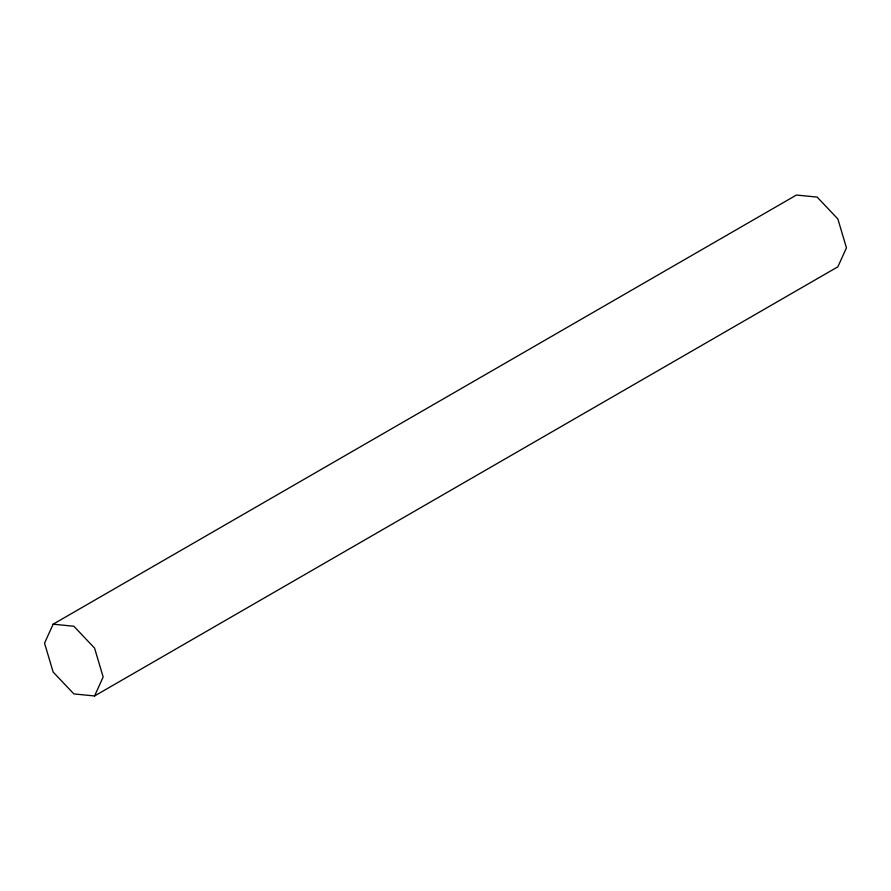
<?xml version="1.0" encoding="UTF-8"?>
<svg xmlns="http://www.w3.org/2000/svg" width="891" height="891" viewBox="0 0 891 891"><rect width="100%" height="100%" fill="white"/><g stroke="black" fill="none" stroke-linecap="round" stroke-linejoin="round"><path stroke-width="1.34" d="M53.137 624.19L44.55 643.157L53.137 672.037L73.853 693.9L94.569 695.96L837.863 266.81L846.45 247.843L837.863 218.963L817.147 197.1L796.431 195.04L53.137 624.19L73.853 626.239L94.569 648.113L103.156 676.982L94.569 695.96"/></g></svg>
